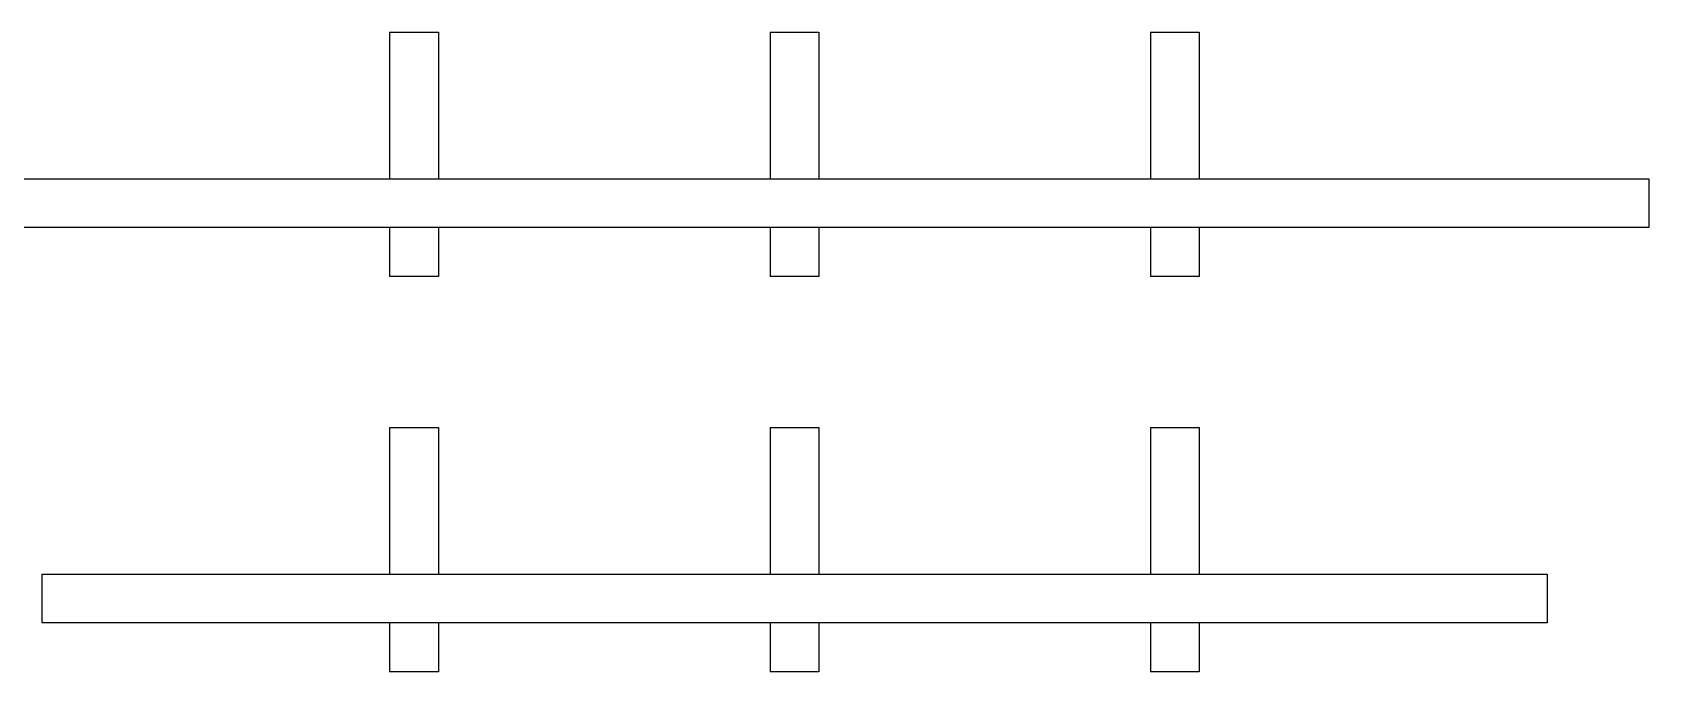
# Model space of a CAD drawing. Extents: x -49 to 4846, y -968 to 1090.
# Drawn here: x 2417.1 to 2748.2, y 764.2 to 895.2 of the extents above; entities that cross this region are included whole.
import ezdxf

# ---------------------------------------------------------------- set-up
doc = ezdxf.new("R2010")
doc.units = 0
doc.layers.get('0').update_dxf_attribs({"linetype": 'CONTINUOUS'})

msp = doc.modelspace()

# ---------------------------------------------------------------- linework, layer by layer
at = {"color": 1}
for p, q in [((2490.279232, 895.152098), (2490.279232, 865.152098)), ((2490.279232, 895.152098), (2500.279232, 895.152098)), ((2500.279232, 895.152098), (2500.279232, 865.152098)), ((2568.221519, 895.152098), (2578.221519, 895.152098)), ((2568.221519, 895.152098), (2568.221519, 865.152098)), ((2578.221519, 895.152098), (2578.221519, 865.152098)), ((2646.163805, 895.152098), (2646.163805, 865.152098)), ((2646.163805, 895.152098), (2653.663805, 895.152098)), ((2653.663805, 895.152098), (2656.163805, 895.152098)), ((2656.163805, 895.152098), (2656.163805, 865.152098)), ((2398.221519, 865.152098), (2748.221519, 865.152098)), ((2748.221519, 865.152098), (2748.221519, 855.152098)), ((2748.221519, 855.152098), (2398.221519, 855.152098)), ((2490.279232, 855.152098), (2490.279232, 845.152098)), ((2500.279232, 855.152098), (2500.279232, 845.152098)), ((2568.221519, 855.152098), (2568.221519, 845.152098)), ((2578.221519, 855.152098), (2578.221519, 845.152098)), ((2646.163805, 855.152098), (2646.163805, 845.152098)), ((2656.163805, 855.152098), (2656.163805, 845.152098)), ((2492.779232, 845.152098), (2490.279232, 845.152098)), ((2500.279232, 845.152098), (2492.779232, 845.152098)), ((2578.221519, 845.152098), (2568.221519, 845.152098)), ((2656.163805, 845.152098), (2646.163805, 845.152098)), ((2490.279232, 814.186583), (2490.279232, 784.186583)), ((2490.279232, 814.186583), (2500.279232, 814.186583)), ((2500.279232, 814.186583), (2500.279232, 784.186583)), ((2568.221519, 814.186583), (2578.221519, 814.186583)), ((2568.221519, 814.186583), (2568.221519, 784.186583)), ((2578.221519, 814.186583), (2578.221519, 784.186583)), ((2646.163805, 814.186583), (2646.163805, 784.186583)), ((2646.163805, 814.186583), (2653.663805, 814.186583)), ((2653.663805, 814.186583), (2656.163805, 814.186583)), ((2656.163805, 814.186583), (2656.163805, 784.186583)), ((2419.025441, 784.186583), (2727.417596, 784.186583)), ((2419.025441, 784.186583), (2419.025441, 774.186583)), ((2727.417596, 784.186583), (2727.417596, 774.186583)), ((2727.417596, 774.186583), (2419.025441, 774.186583)), ((2490.279232, 774.186583), (2490.279232, 764.186583)), ((2500.279232, 774.186583), (2500.279232, 764.186583)), ((2568.221519, 774.186583), (2568.221519, 764.186583)), ((2578.221519, 774.186583), (2578.221519, 764.186583)), ((2646.163805, 774.186583), (2646.163805, 764.186583)), ((2656.163805, 774.186583), (2656.163805, 764.186583)), ((2492.779232, 764.186583), (2490.279232, 764.186583)), ((2500.279232, 764.186583), (2492.779232, 764.186583)), ((2578.221519, 764.186583), (2568.221519, 764.186583)), ((2656.163805, 764.186583), (2646.163805, 764.186583))]:
    msp.add_line(p, q, dxfattribs=at)

doc.saveas('drawing.dxf')
